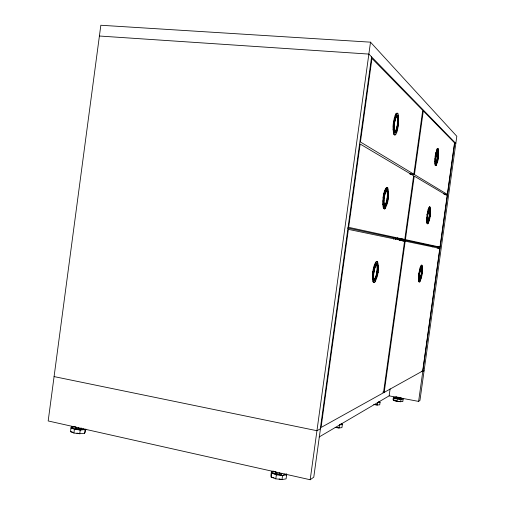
<?xml version="1.0" encoding="UTF-8"?>
<svg xmlns="http://www.w3.org/2000/svg" width="505" height="505" viewBox="0 0 505 505"><rect width="100%" height="100%" fill="white"/><g stroke="black" fill="none" stroke-linecap="round" stroke-linejoin="round"><path stroke-width="0.76" d="M372.412 278.886C372.583 273.003 372.785 266.406 376.269 261.439L377.519 261.565C379.451 268.351 378.131 276.532 374.603 282.604L373.34 282.56L372.412 278.886L372.848 278.956L373.769 282.623M372.848 278.956L372.911 275.036L373.347 275.099L373.58 279.808L374.085 280.862L374.773 280.856C377.721 275.787 378.819 268.969 377.203 263.313L376.774 263.25M377.254 269.329L377.285 266.918L376.616 264.128L377.052 264.191C378.498 269.279 377.506 275.421 374.862 279.978L373.814 279.915L375.139 278.968L375.859 277.201L377.254 269.329L377.683 269.392M382.727 204.386C383.011 198.705 382.866 192.045 386.521 187.387L387.739 187.791C389.355 194.627 388.642 202.928 384.816 208.893L383.585 208.565L382.727 204.386L383.162 204.443L384.021 208.615L384.816 208.893M383.162 204.443C383.447 198.755 383.301 192.102 386.956 187.437M385.075 206.217L384.488 206.008C383.232 200.883 383.768 194.577 386.691 190.126L387.272 190.385C388.484 195.517 387.947 201.748 385.075 206.217L384.059 205.952L385.757 205.472L387.562 198.856L387.884 193.548L387.272 190.385L386.256 190.082M384.646 206.166C387.524 201.697 388.055 195.46 386.836 190.334L385.574 190.789L387.272 190.385M384.558 207.056L384.993 207.107C388.13 202.89 387.903 197.032 388.124 191.988L388.553 192.039M396.968 115.916L396.311 116.428C394.266 121.175 393.547 126.787 394.758 131.837L395.32 132.266C398.401 127.923 398.495 121.528 397.517 116.39L396.532 115.879L397.473 117.741L397.309 125.341L398.275 125.833C397.523 128.882 397.587 132.783 395.049 134.98L393.862 134.374C392.221 127.645 393.18 120.146 395.92 113.814L397.239 113.183L397.978 113.827L398.495 115.702L398.275 125.814L397.921 125.524L398.18 117.097M395.049 134.98L394.298 134.418C392.656 127.683 393.622 120.184 396.356 113.852L397.239 113.183M397.915 125.543L396.709 130.94L395.232 133.168L394.607 132.695L394.165 131.186L393.957 128.8L394.329 122.639M395.977 131.717L395.541 131.679C397.637 126.932 398.129 121.421 397.088 116.352L397.517 116.39L398.079 119.925L397.738 125.379L395.977 131.717L394.758 131.837L394.178 128.339L394.519 122.791L396.311 116.428L397.517 116.39M418.456 278.943L418.86 273.476L419.977 268.029L421.258 265.201L422.111 265.289C423.139 270.749 422.186 276.866 419.8 281.872L418.942 281.828L418.456 278.943L418.803 278.994L419.283 281.878M421.688 271.4L422.028 271.45L422.01 268.123L421.416 267.309C422.451 271.185 420.968 275.238 420.141 279.006L419.295 279.751L420.141 279.006L421.088 275.717L421.429 275.768L420.021 279.802L418.891 279.612L419.049 274.089M418.803 278.994L419.705 270.617L421.599 265.245L421.258 265.201M420.122 279.612L421.574 273.565L422.167 273.609L421.795 273.609L420.488 279.057L419.642 279.802L418.935 277.592L419.005 275.673L419.352 275.724L419.384 279.057L420.021 279.802M421.921 273.615L420.463 279.656L419.522 280.496L419.125 278.091L419.466 273.533M421.58 273.552L421.814 267.48L422.155 267.524L422.262 269.108L422.167 273.609L421.454 273.546L421.088 275.717M426.611 220.382L427.034 214.776L428.133 209.449L429.376 206.917L430.203 207.183C431.068 212.662 430.43 218.842 427.893 223.797L427.053 223.582L426.611 220.382L426.959 220.426L427.874 211.942L429.723 206.962M427.893 223.797L427.4 223.627L427.072 222.459L426.921 219.549L428.025 211.109M429.963 215.856L428.537 221.701L428.044 222.396L427.634 222.25C426.889 217.687 427.419 212.485 429.566 208.369L430.235 209.543L430.203 215.938L429.622 215.812L429.888 209.506L430.235 209.543M427.773 221.651L429.143 217.907L429.484 217.945L428.562 221.076L427.754 221.562C427.085 217.453 427.565 212.782 429.49 209.07L430.172 211.645L430.083 213.621L429.742 213.577L429.509 209.19L429.856 209.228L430.172 211.645L429.376 218.741L429.717 218.785M437.772 160.969L437.425 160.937L438.252 153.634L437.627 150.692L435.922 156.266L435.228 155.95L436.932 149.145L437.507 148.514L438.315 148.95C439.015 154.442 438.687 160.716 435.998 165.602L435.184 165.217L434.881 163.873L435.228 155.963L435.809 156.171L435.436 160.969L436.15 164.182C438.39 160.11 438.668 154.877 438.081 150.307L437.702 149.979L437.223 150.503L436.705 151.828L435.809 156.171M435.512 162.774L435.165 162.743C435.095 157.989 435.329 152.649 437.854 148.552M435.998 165.602L435.228 163.91L435.253 158.987L435.575 156.001L435.922 156.279L435.657 162.212L436.225 163.475L437.557 160.009L437.21 159.978L436.314 162.945L435.878 163.437L435.531 163.172L436.655 162.976L437.917 157.895L438.252 153.634L437.968 150.982L437.279 150.654M437.21 159.978L437.816 155.641L437.62 150.951L437.576 157.844L438.252 158.147L437.576 157.844M437.141 162.288L436.793 162.257L437.683 157.945L437.98 151.412L438.327 151.443M376.616 264.128C378.087 269.316 376.768 275.244 374.432 279.915L373.814 279.915M377.708 266.975L377.412 272.119L375.569 279.031L374.243 279.978C372.747 274.903 373.75 268.685 376.44 264.147L377.052 264.191L377.708 266.975L377.285 266.918M383.554 200.523L383.648 198.989M385.757 205.472L384.488 206.008L383.857 202.884L384.172 197.499L386.003 190.839M388.061 195.852L387.632 195.801L387.322 198.869L387.701 199.014L387.133 198.793L387.455 193.497L386.836 190.334M418.935 277.592L419.036 276.222M419.283 277.643L419.964 271.355L421.378 267.334L421.757 267.36L422.104 269.544L421.34 276.431L421.681 276.481M421.416 267.309L421.763 269.5L421.454 273.546L421.827 273.571L422.136 270.712M430.197 215.951L429.85 215.799L428.562 221.076L427.407 221.525L427.754 221.562L427.426 219.17L427.748 214.966L429.048 209.67L429.856 209.228M429.509 209.19L429.824 211.608L429.143 217.907M435.462 157.68L435.228 155.963M376.269 261.439L376.698 261.495C373.668 265.491 373.473 270.895 372.873 275.698L372.438 275.635M373.347 275.099L375.108 265.687M377.184 272.062L378.005 272.151L377.184 272.062L377.488 269.045L377.91 269.102M397.801 122.368L397.485 125.486L397.845 125.77L397.309 125.341M419.352 275.724L419.592 273.533L418.866 273.457M429.742 213.577L428.221 221.032M429.067 220.256L428.72 220.212L430.172 213.009L430.512 213.053M437.911 158.115L438.226 155.193L438.574 155.224M85.818 429.048L85.421 432.002L84.518 433.296L79.746 433.732L73.913 433.037L70.498 431.636L70.997 427.905L71.988 426.649L74.027 426.479M71.792 428.133L71.988 426.649M73.913 433.037L74.412 429.3L70.997 427.905L75.308 426.668M81.217 427.937L80.933 428.657L78.193 428.827L75.744 428.278L75.908 427.034M76.356 429.199L76.552 427.729M78.193 428.827L78.357 427.584M83.792 428.941L80.251 429.989L79.746 433.732L76.905 433.088M84.518 433.296L85.017 429.572L80.251 429.989L74.412 429.3M273.489 471.102L271.438 471.43L270.888 475.426L271.191 477.124L275.793 478.847L281.992 479.573L286.089 478.86L286.638 474.845L286.367 473.722M271.438 471.43L271.74 473.103L271.191 477.124L274.07 477.774M275.086 474.081L275.446 471.43M275.793 478.847L276.349 474.807L271.74 473.103L274.272 471.544M281.872 473.772L279.448 474.081L276.595 473.438L276.778 472.099M279.448 474.081L279.637 472.737M281.096 475.458L281.367 473.469M285.003 473.955L282.548 475.533L281.992 479.573L279.113 478.917M310.184 479.75L370.506 42.167L100.836 25.25L48.177 420.955L310.184 479.75L313.775 477.156L320.448 428.764L316.944 430.721L54.079 376.591M320.303 428.846L371.592 56.895M340.061 424.579L341.759 423.581L342.358 424.591L341.935 427.628L339.07 427.962L335.187 427.489M393.528 239.155L393.748 237.596M395.415 239.376L395.604 237.811M397.277 239.301L397.498 237.735M373.839 404.328L377.418 405.016L379.716 404.814L380.069 402.239L379.4 401.481L377.778 402.434L377.418 405.016L374.148 404.612M404.562 241.036L383.484 392.77L321.066 427.489L348.387 229.365L404.562 241.036L399.436 240.361M404.783 239.49L413.633 175.759L360.153 144.026L348.665 227.332L404.783 239.49L395.983 238.328L347.434 228.001M413.848 174.206L422.723 110.336L371.958 58.435L360.437 141.993L413.848 174.206L409.429 173.726M382.74 392.114L384.185 392.385L405.193 241.169L402.27 240.784M405.408 239.623L414.233 176.119L447.159 195.656L439.975 247.109L432.779 246.156L396.64 238.467L405.408 239.623L439.975 247.109M447.335 194.4L414.447 174.566L423.291 110.917L454.525 142.852L447.335 194.4L443.725 193.989M319.097 437.002L389.14 395.857L390.113 388.844M397.012 397.321L393.389 397.309L393.048 399.764L393.748 400.484L396.905 401.33L402.788 401.614L403.135 399.146L402.39 398.432L399.872 397.77M397.05 397.422L395.522 397.138L394.089 398.016L393.748 400.484L400.661 401.797L401.008 399.322L402.39 398.432L399.341 397.858M395.27 398.975L395.522 397.138M396.595 396.652L396.425 397.883L396.962 398.287L400.08 398.571L399.537 398.161M396.962 398.287L397.132 397.056M396.905 401.33L397.252 398.855L394.089 398.016L393.389 397.309M398.792 398.634L398.963 397.397L397.744 397.17M398.988 399.442L399.158 398.211M432.248 246.907L432.469 245.348M405.193 241.169L439.805 248.365L422.691 370.967L384.185 392.385M389.14 395.857L418.613 401.399L454.809 142.423M435.922 156.266L436.73 152.358L437.197 151.165L437.968 150.982M427.647 213.476L427.4 214.928L427.034 214.776L427.628 214.909M419.118 273.47L419.529 271.059L419.876 271.109L421.454 266.64L422.155 267.524M419.876 271.109L419.213 273.508L419.579 272.107M387.057 200.384L386.786 201.88L387.215 201.931M376.648 275.105L377.046 272.833M396.45 130.29L397.485 125.499M373.422 271.949L372.804 271.93L373.858 271.999L375.726 265.056L377.052 264.191M421.757 267.36L420.917 268.054L419.592 273.521L419.207 273.521M428.928 220.565L429.225 219.347M436.118 154.044L436.85 151.128M436.314 162.945L437.57 157.857M436.194 152.453L435.865 153.766L436.213 153.804M375.139 279.738L376.465 275.768M385.328 205.421L387.133 198.806M395.541 131.679L397.309 125.354M397.669 117.053L398.104 117.091L397.675 115.538L397.056 115.007L395.566 117.173L394.336 122.627L393.521 122.286L394.519 122.791L394.083 122.753M427.546 223.753L428.783 221.171M377.203 263.313L376.522 263.263L374.925 266.236L374.489 266.179M75.744 428.278L76.047 427.558M388.105 193.043L387.423 189.52L386.779 189.23C383.529 194.166 382.935 201.186 384.33 206.873L384.993 207.107M418.942 281.828L420.425 280.868M435.651 165.564L436.572 164.927M384.381 208.836L385.732 207.877M394.62 134.942L395.933 134.235M418.613 401.399L419.952 400.433L456.823 136.293L370.506 42.167M427.754 221.562L428.562 221.076M422.786 371.491L424.093 370.758M435.531 163.172L436.655 162.976M276.349 474.807L282.548 475.533L286.638 474.845M342.358 424.591L339.493 424.913L339.07 427.962L336.797 427.501M377.778 402.434L380.069 402.239M397.252 398.855L403.135 399.146M377.614 272.126L378.005 272.138M372.81 271.911L373.858 272.012L373.561 277.239L374.243 279.978M373.245 271.974L373.656 271.993M99.403 36.019L368.865 54.086L455.819 143.464M397.978 113.827L396.804 113.145M395.92 113.814L396.356 113.852M396.621 114.97L397.056 115.007M397.239 115.5L397.675 115.538M398.066 115.664L398.495 115.702M395.005 115.74L395.44 115.778M395.131 117.135L395.566 117.173M397.473 117.741L397.902 117.785M394.171 118.688L394.607 118.725M397.65 119.887L398.079 119.925M398.224 122.046L398.653 122.084M397.593 122.526L398.022 122.57M393.578 125.795L394.014 125.833M393.136 126.124L393.578 126.168M396.829 128.03L397.258 128.068M396.955 128.466L397.391 128.504M393.521 128.762L393.957 128.8M397.214 129.331L397.643 129.368M393.073 129.69L393.509 129.734M396.217 130.221L396.646 130.265M395.529 132.518L395.958 132.556M393.326 132.556L393.761 132.6M394.171 132.657L394.607 132.695M393.862 134.374L394.298 134.418M438.315 148.95L437.507 148.514M436.932 149.145L437.279 149.183M438.264 150.294L438.605 150.326M437.74 150.269L438.081 150.307M436.307 150.743L436.655 150.774M437.841 151.967L438.182 152.005M438.056 153.223L438.397 153.255M435.714 153.11L436.067 153.148M437.904 153.596L438.252 153.634M435.941 154.101L436.288 154.132M437.949 155.489L438.296 155.527M437.816 155.641L438.157 155.679M435.569 156.241L435.922 156.279L435.878 163.21M435.184 158.639L435.537 158.677M434.9 158.949L435.253 158.987M437.279 160.293L437.627 160.331M435.083 160.931L435.436 160.969M436.774 161.739L437.115 161.777M434.78 161.701L435.133 161.733M435.417 163.854L435.764 163.891M434.881 163.873L435.228 163.91M435.184 165.217L435.531 165.249M410.041 174.086L414.447 174.566M386.521 187.387L387.739 187.791M385.599 188.327L386.035 188.378M386.994 189.47L387.423 189.52M385.58 189.968L386.016 190.019M384.659 190.473L385.094 190.524M387.884 190.846L387.455 190.795L387.606 192.26M387.253 191.521L387.682 191.572M384.867 192.392L385.302 192.443M387.455 193.497L387.884 193.548M383.806 193.56L384.242 193.611M388.067 195.347L388.497 195.397M387.411 196.022L387.84 196.073M383.15 197.215L383.983 197.405L383.15 197.215L383.548 197.354M387.133 198.793L388.13 199.065L387.562 198.844M387.322 198.882L387.752 198.932M383.459 200.277L383.895 200.327M382.777 200.977L383.213 201.034M386.653 201.508L387.083 201.564M430.203 207.183L429.376 206.917M387.064 202.612L387.486 202.663M428.777 207.719L429.124 207.757M383.421 202.833L383.857 202.884M430.178 208.344L430.519 208.388M429.629 208.508L429.97 208.546M386.022 203.805L386.451 203.856M386.091 204.424L386.521 204.475M428.133 209.449L428.48 209.487M429.742 210.08L430.09 210.124M383.428 205.541L383.857 205.592M429.976 211.197L430.323 211.241M384.059 205.952L384.488 206.008M429.824 211.608L430.172 211.645M427.527 211.898L427.874 211.942M383.901 206.823L384.33 206.873M383.011 207.018L383.447 207.075M427.691 212.472L428.038 212.517M429.888 213.388L430.228 213.432M383.585 208.565L384.021 208.615M429.97 215.843L429.509 215.755L429.856 215.906M427.009 217.333L427.363 217.377M426.719 217.724L427.066 217.769M429.218 218.185L429.559 218.223M427.078 219.132L427.426 219.17M428.695 219.732L429.035 219.776M426.921 219.549L427.268 219.587M427.167 220.647L427.514 220.691M427.022 221.234L427.369 221.278M426.725 222.415L427.072 222.459M428.145 222.913L428.492 222.957M427.053 223.582L427.4 223.627M399.348 240.399L400.806 240.588M436.926 247.98L439.805 248.365M421.77 265.239L422.111 265.289M420.633 266.167L420.981 266.211M422.104 266.28L422.451 266.324M421.53 266.621L421.877 266.672M377.519 261.565L377.09 261.502L377.683 262.834M421.669 268.079L422.01 268.123M420.57 268.003L420.917 268.054M419.977 268.029L420.318 268.079M421.921 269.058L422.262 269.108M375.31 262.65L375.745 262.707M421.763 269.5L422.104 269.544M376.004 264.083L376.44 264.147M375.303 264.21L375.733 264.273M419.358 270.566L419.705 270.617M421.839 271.172L422.18 271.217M377.065 265.112L377.488 265.169M377.974 265.251L378.403 265.314M375.297 264.992L375.726 265.056M374.338 265.011L374.767 265.075M377.942 266.419L377.513 266.362L377.349 265.018M377.942 268.464L378.365 268.527M373.466 268.237L373.902 268.3M373.769 268.862L374.199 268.925M421.17 275.957L421.511 276.001M373.921 269.178L374.35 269.241M418.853 275.913L419.201 275.957M418.55 276.386L418.897 276.437M420.633 277.605L420.974 277.655M420.665 278.053L421.006 278.103M418.778 278.04L419.125 278.091M420.141 279.006L420.488 279.057M419.036 279.006L419.384 279.057M418.588 280.83L418.935 280.881M376.496 274.802L376.926 274.865M376.938 275.711L377.361 275.768M419.459 281.822L419.8 281.872M375.859 277.201L376.288 277.264M375.935 277.763L376.364 277.826M372.892 277.744L373.321 277.807M375.139 278.968L375.569 279.031M373.359 278.968L373.795 279.031M374.432 279.915L374.862 279.978M374.35 280.793L374.773 280.856M375.127 281.266L375.556 281.329M372.728 281.291L373.157 281.354M374.173 282.541L374.603 282.604M421.271 371.219L422.843 371.459M394.089 398.016L401.008 399.322M70.997 427.905L80.251 429.989M271.74 473.103L282.548 475.533M70.498 431.636L72.632 432.116M383.585 197.266L384.172 197.499M427.381 214.821L427.748 214.953L427.041 214.764M276.166 472.491L276.595 473.438M387.303 187.746L387.859 189.343"/></g></svg>
